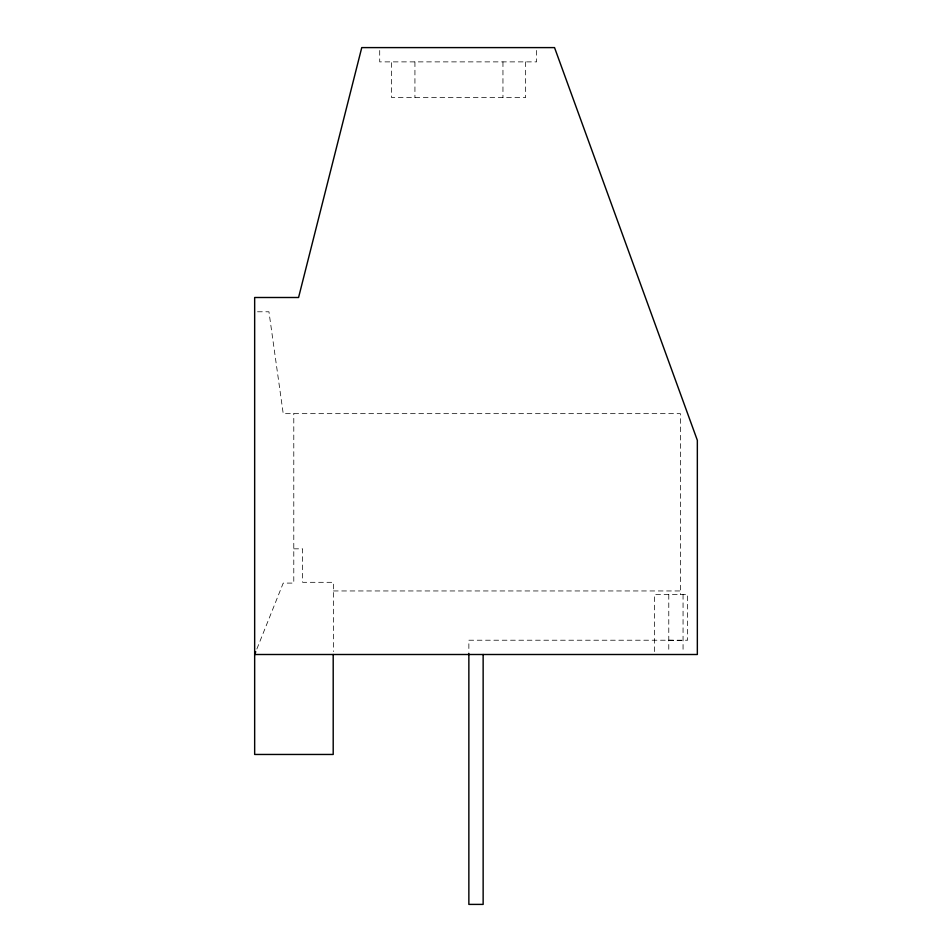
<?xml version="1.0" encoding="UTF-8"?>
<svg xmlns="http://www.w3.org/2000/svg" width="952" height="952" viewBox="0 0 952 952"><rect width="100%" height="100%" fill="white"/><g stroke="black" fill="none" stroke-linecap="round" stroke-linejoin="round"><path stroke-width="0.71" stroke-dasharray="4.76 3.57" d="M256.861 649.002L283.22 583.1L293.787 583.1L293.787 413.656M257.516 311.78L268.94 311.78L283.22 413.656L680.406 413.656L680.406 594.524M293.787 548.828L302.617 548.828L302.617 582.315L333.414 582.315L333.414 651.549M333.414 590.954L680.406 590.954M668.78 640.22L683.06 640.47M683.06 594.524L683.06 651.763M668.78 594.524L668.78 651.644M654.5 651.573L654.5 594.524L687.63 594.524L687.63 640.22L468.86 640.22L468.86 652.096M536.595 50.456L536.595 61.88L379.705 61.88L379.705 50.456M525.647 61.88L525.647 97.58L391.593 97.58L391.593 61.88M502.953 61.88L502.953 97.58M414.929 61.88L414.929 97.58"/><path stroke-width="1.43" d="M255.755 651.751L254.66 654.5L697.34 654.5L697.34 440.3L554.54 47.6L361.76 47.6L298.571 297.5L254.66 297.5L254.66 754.46L333.2 754.46L333.2 654.5M483.14 654.5L483.14 904.4L468.86 904.4L468.86 653.572"/></g></svg>
